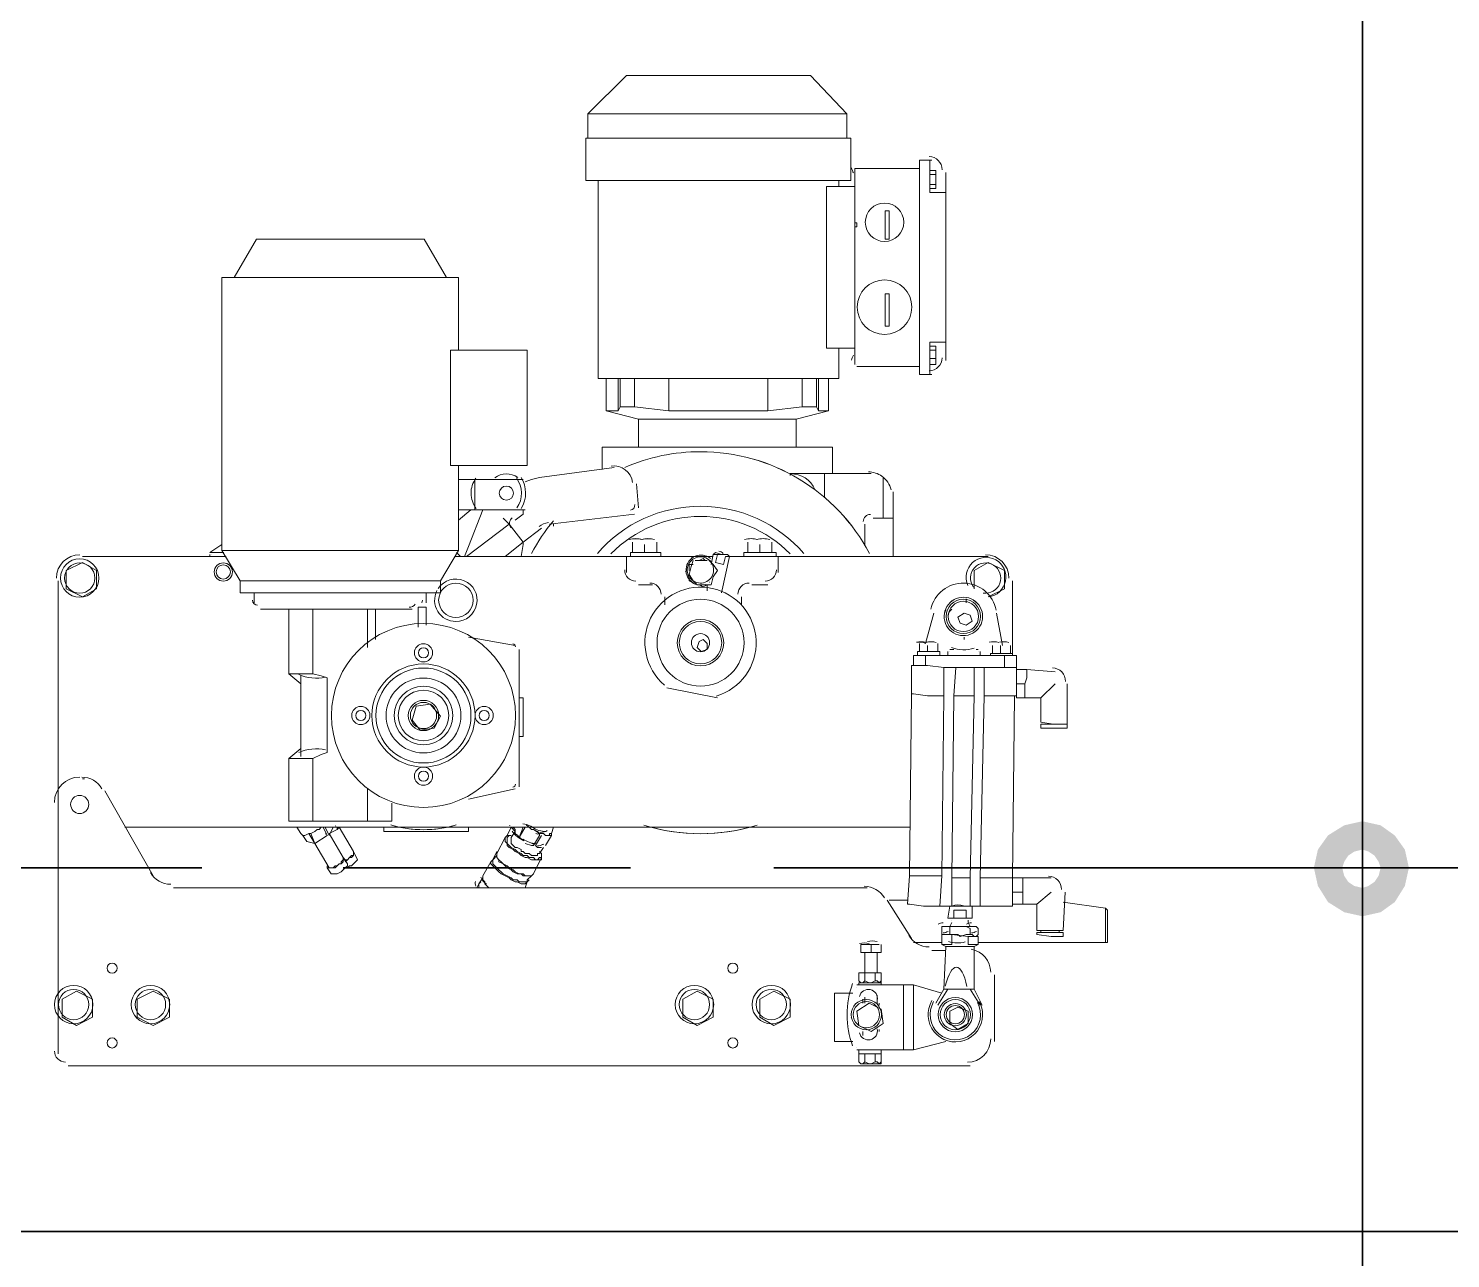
# Model space of a CAD drawing. Header units: millimetres. Extents: x 25096 to 30217, y 6541 to 10165.
# Drawn here: x 27835 to 27923.6, y 6962.9 to 7039.5 of the extents above; entities that cross this region are included whole.
import ezdxf

# ---------------------------------------------------------------- set-up
doc = ezdxf.new("R2010")
doc.units = ezdxf.units.MM
doc.layers.add('Equipment', color=123, linetype='Continuous')

# ---------------------------------------------------------------- blocks, each defined once
blk = doc.blocks.new('A$C970bf4b1')
at = {"layer": 'Equipment', "lineweight": 35}
for points in [[(-8699.98, 2117.97), (-7784.42, 2117.97), (-7784.42, 361.99), (-8699.98, 361.99)], [(-7784.42, 2117.97), (-6565.08, 2117.97), (-6565.08, 361.99), (-7784.42, 361.99)]]:
    blk.add_lwpolyline(points, close=True, dxfattribs=at)
at = {"layer": 'Equipment', "lineweight": 20}
for points in [[(-8189.81, 1423.62), (-8189.81, 1436.33), (-8169.7, 1456.44), (-8167.58, 1456.44), (-8165.46, 1456.44), (-8159.11, 1456.44), (-8153.82, 1456.44), (-8089.25, 1456.44), (-8085.02, 1456.44), (-8078.67, 1456.44), (-8076.55, 1456.44), (-8073.38, 1456.44), (-8054.32, 1436.33), (-8054.32, 1423.62)], [(-8189.81, 1436.33), (-8186.63, 1436.33), (-8185.57, 1436.33), (-8183.46, 1436.33), (-8168.64, 1436.33), (-8166.52, 1436.33), (-8164.4, 1436.33), (-8160.17, 1436.33), (-8082.9, 1436.33), (-8080.78, 1436.33), (-8078.67, 1436.33), (-8075.49, 1436.33), (-8060.67, 1436.33), (-8059.62, 1436.33), (-8058.56, 1436.33), (-8057.5, 1436.33), (-8054.32, 1436.33)], [(-8050.09, 1305.08), (-8050.09, 1378.11), (-8050.09, 1377.05), (-8049.03, 1377.05), (-8049.03, 1378.11), (-8049.03, 1379.17), (-8050.09, 1379.17), (-8050.09, 1378.11), (-8050.09, 1406.69), (-8050.09, 1407.75), (-8049.03, 1407.75), (-8016.22, 1407.75)], [(-8009.87, 1411.98), (-8010.93, 1411.98)], [(-8058.56, 1313.54), (-8058.56, 1297.67), (-8060.67, 1297.67), (-8085.02, 1297.67), (-8091.37, 1297.67), (-8152.76, 1297.67), (-8159.11, 1297.67), (-8182.4, 1297.67), (-8184.51, 1297.67), (-8184.51, 1401.4)], [(-8058.56, 1401.4), (-8058.56, 1398.22)], [(-8010.93, 1406.69), (-8007.75, 1406.69), (-8007.75, 1404.57), (-8010.93, 1404.57)], [(-8007.75, 1404.57), (-8007.75, 1399.28)], [(-8002.46, 1395.05), (-8002.46, 1402.45), (-8002.46, 1405.63)], [(-8050.09, 1398.22), (-8064.91, 1398.22), (-8064.91, 1313.54), (-8050.09, 1313.54)], [(-8010.93, 1399.28), (-8007.75, 1399.28), (-8007.75, 1397.16), (-8010.93, 1397.16)], [(-8375.04, 1350.59), (-8363.39, 1370.7), (-8275.54, 1370.7), (-8263.9, 1350.59)], [(-8257.55, 1252.15), (-8257.55, 1207.7), (-8267.07, 1191.82), (-8267.07, 1185.47), (-8371.86, 1185.47), (-8371.86, 1191.82), (-8381.39, 1207.7), (-8381.39, 1350.59), (-8257.55, 1350.59), (-8257.55, 1312.49)], [(-8010.93, 1314.6), (-8007.75, 1314.6), (-8007.75, 1312.49)], [(-8010.93, 1308.25), (-8007.75, 1308.25), (-8007.75, 1312.49), (-8010.93, 1312.49)], [(-8002.46, 1307.19), (-8002.46, 1310.37), (-8002.46, 1316.72)], [(-8050.09, 1305.08), (-8050.09, 1305.08)], [(-8049.03, 1305.08), (-8049.03, 1305.08)], [(-8016.22, 1304.02), (-8049.03, 1304.02)], [(-8010.93, 1305.08), (-8007.75, 1305.08), (-8007.75, 1308.25)], [(-8163.34, 1261.68), (-8163.34, 1276.5), (-8180.28, 1280.73), (-8180.28, 1297.67)], [(-8173.93, 1297.67), (-8173.93, 1280.73)], [(-8172.87, 1282.85), (-8172.87, 1297.67)], [(-8165.46, 1297.67), (-8165.46, 1282.85)], [(-8147.47, 1280.73), (-8147.47, 1297.67)], [(-8095.6, 1297.67), (-8095.6, 1280.73)], [(-8063.85, 1297.67), (-8063.85, 1280.73), (-8080.78, 1276.5), (-8080.78, 1261.68)], [(-8077.61, 1282.85), (-8077.61, 1297.67)], [(-8070.2, 1297.67), (-8070.2, 1282.85)], [(-8069.14, 1280.73), (-8069.14, 1297.67)], [(-8010.93, 1299.78), (-8009.87, 1299.78)], [(-8180.28, 1280.73), (-8173.93, 1280.73), (-8172.87, 1282.85), (-8165.46, 1282.85), (-8147.47, 1280.73), (-8095.6, 1280.73), (-8077.61, 1282.85), (-8070.2, 1282.85), (-8069.14, 1280.73), (-8063.85, 1280.73)], [(-8163.34, 1276.5), (-8080.78, 1276.5)], [(-8182.4, 1250.04), (-8182.4, 1261.68), (-8061.73, 1261.68), (-8061.73, 1247.92)], [(-8176.05, 1251.1), (-8215.21, 1245.8), (-8219.44, 1244.74), (-8222.62, 1243.69)], [(-8257.55, 1244.74), (-8249.08, 1244.74)], [(-8223.68, 1244.74), (-8224.73, 1244.74), (-8246.96, 1244.74), (-8249.08, 1244.74), (-8249.08, 1236.28), (-8249.08, 1228.87), (-8257.55, 1228.87)], [(-8065.97, 1247.92), (-8082.9, 1247.92), (-8083.96, 1247.92), (-8083.96, 1246.86)], [(-8041.62, 1247.92), (-8065.97, 1247.92), (-8065.97, 1235.22)], [(-8035.27, 1224.63), (-8035.27, 1245.8)], [(-8164.4, 1242.63), (-8163.34, 1229.93)], [(-8029.98, 1238.39), (-8029.98, 1224.63)], [(-8257.55, 1223.58), (-8251.2, 1228.87)], [(-8244.85, 1228.87), (-8252.25, 1209.82), (-8254.37, 1204.52)], [(-8222.62, 1228.87), (-8224.73, 1228.87), (-8246.96, 1228.87), (-8249.08, 1228.87)], [(-8223.68, 1228.87), (-8223.68, 1226.75), (-8227.91, 1223.58)], [(-8253.31, 1204.52), (-8231.09, 1221.46), (-8223.68, 1211.93), (-8233.2, 1204.52)], [(-8231.09, 1221.46), (-8234.26, 1224.63)], [(-8165.46, 1226.75), (-8209.92, 1221.46)], [(-8207.8, 1221.46), (-8207.8, 1220.4)], [(-8044.8, 1210.87), (-8044.8, 1221.46)], [(-8040.56, 1224.63), (-8029.98, 1224.63), (-8029.98, 1204.52)], [(-8214.15, 1219.34), (-8223.68, 1211.93), (-8223.68, 1210.87), (-8224.73, 1204.52)], [(-8381.39, 1210.87), (-8387.74, 1206.64), (-8380.33, 1206.64)], [(-8257.55, 1207.7), (-8381.39, 1207.7)], [(-8256.49, 1204.52), (-8258.61, 1206.64)], [(-8167.58, 1204.52), (-8167.58, 1206.64), (-8151.7, 1206.64), (-8151.7, 1204.52)], [(-8166.52, 1211.93), (-8166.52, 1211.93)], [(-8166.52, 1206.64), (-8166.52, 1210.87), (-8166.52, 1211.93)], [(-8160.17, 1206.64), (-8160.17, 1210.87)], [(-8153.82, 1211.93), (-8153.82, 1211.93)], [(-8153.82, 1206.64), (-8153.82, 1210.87), (-8153.82, 1211.93)], [(-8125.24, 1200.29), (-8124.18, 1205.58), (-8123.12, 1206.64), (-8119.95, 1205.58), (-8121.01, 1205.58), (-8122.06, 1205.58), (-8123.12, 1201.35), (-8118.89, 1200.29), (-8117.83, 1204.52), (-8115.71, 1204.52), (-8090.31, 1204.52), (-8090.31, 1196.06)], [(-8108.3, 1204.52), (-8108.3, 1206.64), (-8091.37, 1206.64), (-8091.37, 1204.52)], [(-8106.19, 1211.93), (-8106.19, 1211.93)], [(-8106.19, 1206.64), (-8106.19, 1210.87), (-8106.19, 1211.93)], [(-8099.84, 1206.64), (-8099.84, 1210.87)], [(-8093.49, 1211.93), (-8093.49, 1211.93)], [(-8093.49, 1211.93), (-8093.49, 1210.87), (-8093.49, 1206.64)], [(-8379.27, 1204.52), (-8454.42, 1204.52)], [(-8387.74, 1205.58), (-8387.74, 1204.52)], [(-8386.68, 1205.58), (-8386.68, 1205.58)], [(-8386.68, 1205.58), (-8386.68, 1205.58)], [(-8169.7, 1204.52), (-8259.66, 1204.52)], [(-8169.7, 1196.06), (-8169.7, 1204.52), (-8124.18, 1204.52)], [(-8126.3, 1202.41), (-8124.18, 1200.29), (-8122.06, 1197.11), (-8124.18, 1193.94), (-8125.24, 1189.7), (-8129.47, 1189.7), (-8132.65, 1189.7), (-8134.77, 1191.82), (-8136.88, 1195), (-8135.82, 1199.23), (-8134.77, 1202.41)], [(-8134.77, 1200.29), (-8136.88, 1200.29), (-8136.88, 1197.11)], [(-8133.71, 1202.41), (-8130.53, 1202.41), (-8127.36, 1202.41)], [(-8128.42, 1202.41), (-8129.47, 1203.46), (-8131.59, 1202.41)], [(-8124.18, 1205.58), (-8122.06, 1205.58)], [(-8119.95, 1205.58), (-8116.77, 1205.58), (-8115.71, 1204.52), (-8119.95, 1185.47)], [(-7980.23, 1204.52), (-8090.31, 1204.52)], [(-8467.12, 1191.82), (-8467.12, 1075.39), (-8467.12, 1074.33), (-8467.12, 944.14)], [(-8371.86, 1191.82), (-8267.07, 1191.82)], [(-7979.17, 1152.66), (-7979.17, 1153.72), (-7967.53, 1153.72), (-7967.53, 1152.66), (-7967.53, 1191.82)], [(-8364.45, 1180.18), (-8364.45, 1185.47)], [(-8274.48, 1185.47), (-8274.48, 1180.18)], [(-8163.34, 1189.7), (-8155.94, 1189.7)], [(-8127.36, 1186.53), (-8127.36, 1189.7), (-8129.47, 1188.65), (-8131.59, 1189.7)], [(-8104.07, 1189.7), (-8095.6, 1189.7)], [(-8281.89, 1177), (-8320, 1177), (-8361.28, 1177)], [(-8340.11, 1137.84), (-8346.46, 1143.13), (-8346.46, 1177)], [(-8333.76, 1098.68), (-8329.52, 1100.79), (-8326.35, 1101.85), (-8326.35, 1141.02), (-8329.52, 1142.07), (-8333.76, 1143.13), (-8333.76, 1177)], [(-8305.18, 1177), (-8305.18, 1156.89)], [(-8300.94, 1161.13), (-8300.94, 1177)], [(-8278.72, 1167.48), (-8278.72, 1178.06), (-8274.48, 1178.06), (-8274.48, 1168.54)], [(-8149.58, 1183.35), (-8149.58, 1179.12)], [(-8109.36, 1179.12), (-8109.36, 1183.35)], [(-8001.4, 1173.83), (-8000.34, 1175.94), (-7999.28, 1177)], [(-7991.87, 1180.18), (-7991.87, 1182.3)], [(-7972.82, 1157.95), (-7976, 1174.89)], [(-8252.25, 1162.19), (-8227.91, 1157.95)], [(-7992.93, 1161.13), (-7992.93, 1162.19)], [(-8225.79, 1155.83), (-8225.79, 1083.86)], [(-8017.28, 1152.66), (-8017.28, 1154.78), (-8005.63, 1154.78), (-8005.63, 1152.66)], [(-8016.22, 1159.01), (-8016.22, 1159.01)], [(-8016.22, 1154.78), (-8016.22, 1159.01)], [(-8011.99, 1154.78), (-8011.99, 1157.95)], [(-8006.69, 1159.01), (-8006.69, 1159.01)], [(-8006.69, 1154.78), (-8006.69, 1157.95), (-8006.69, 1159.01)], [(-8001.4, 1154.78), (-8001.4, 1152.66)], [(-7998.23, 1155.83), (-8000.34, 1155.83)], [(-8000.34, 1154.78), (-8000.34, 1154.78)], [(-8000.34, 1154.78), (-8000.34, 1154.78)], [(-7985.52, 1155.83), (-7986.58, 1155.83)], [(-7985.52, 1154.78), (-7985.52, 1154.78)], [(-7985.52, 1154.78), (-7985.52, 1154.78)], [(-7984.47, 1152.66), (-7984.47, 1154.78)], [(-7978.11, 1157.95), (-7978.11, 1157.95)], [(-7978.11, 1153.72), (-7978.11, 1157.95)], [(-7973.88, 1153.72), (-7973.88, 1157.95)], [(-7968.59, 1157.95), (-7968.59, 1157.95)], [(-7968.59, 1153.72), (-7968.59, 1157.95)], [(-8019.39, 1152.66), (-8013.04, 1152.66), (-8013.04, 1147.37), (-8019.39, 1147.37), (-8020.45, 1147.37), (-8020.45, 1132.55), (-8019.39, 1132.55), (-8011.99, 1131.49), (-8003.52, 1131.49), (-8003.52, 1146.31), (-8011.99, 1147.37), (-8019.39, 1147.37), (-8019.39, 1152.66), (-8013.04, 1152.66), (-7971.76, 1152.66), (-7965.41, 1152.66), (-7965.41, 1146.31), (-7971.76, 1146.31), (-7971.76, 1152.66), (-7965.41, 1152.66)], [(-8333.76, 1143.13), (-8346.46, 1143.13)], [(-8340.11, 1099.74), (-8340.11, 1142.07)], [(-8003.52, 1146.31), (-7997.17, 1146.31)], [(-7988.7, 1146.31), (-7982.35, 1146.31)], [(-7984.47, 1036.23), (-7982.35, 1131.49), (-7982.35, 1146.31), (-7973.88, 1146.31), (-7966.47, 1146.31), (-7965.41, 1146.31), (-7965.41, 1131.49), (-7966.47, 1131.49), (-7967.53, 1036.23), (-7962.24, 1036.23), (-7947.42, 1036.23)], [(-7965.41, 1145.25), (-7960.12, 1145.25), (-7945.3, 1144.19)], [(-7960.12, 1145.25), (-7960.12, 1141.02), (-7961.18, 1137.84), (-7965.41, 1137.84)], [(-8122.06, 1130.43), (-8148.53, 1135.72)], [(-8020.45, 1132.55), (-8021.51, 1037.29)], [(-7961.18, 1137.84), (-7961.18, 1134.67), (-7961.18, 1130.43), (-7965.41, 1130.43), (-7965.41, 1131.49)], [(-7938.95, 1137.84), (-7938.95, 1116.67), (-7938.95, 1114.55), (-7946.36, 1114.55), (-7952.71, 1114.55), (-7952.71, 1116.67), (-7946.36, 1116.67), (-7938.95, 1116.67), (-7946.36, 1116.67), (-7952.71, 1117.73), (-7952.71, 1130.43), (-7961.18, 1130.43)], [(-7952.71, 1130.43), (-7945.3, 1137.84)], [(-8225.79, 1130.43), (-8223.68, 1130.43), (-8223.68, 1110.32), (-8225.79, 1110.32)], [(-8004.58, 1037.29), (-8003.52, 1131.49)], [(-7998.23, 1131.49), (-7999.28, 1036.23)], [(-7989.76, 1036.23), (-7987.64, 1131.49)], [(-7966.47, 1131.49), (-7973.88, 1131.49), (-7982.35, 1131.49)], [(-7950.59, 1116.67), (-7950.59, 1116.67)], [(-7941.07, 1116.67), (-7941.07, 1116.67)], [(-8346.46, 1098.68), (-8333.76, 1098.68), (-8333.76, 1065.87), (-8346.46, 1065.87), (-8346.46, 1098.68), (-8340.11, 1103.97)], [(-8453.36, 1088.09), (-8454.42, 1088.09)], [(-8442.78, 1081.74), (-8417.37, 1037.29)], [(-8305.18, 1082.8), (-8305.18, 1065.87)], [(-8227.91, 1082.8), (-8252.25, 1077.51)], [(-8292.48, 1075.39), (-8292.48, 1065.87), (-8305.18, 1065.87), (-8333.76, 1065.87)], [(-8432.19, 1062.69), (-8021.51, 1062.69)], [(-8329.52, 1062.69), (-8330.58, 1061.63), (-8331.64, 1061.63), (-8332.7, 1060.57), (-8334.81, 1059.51), (-8335.87, 1059.51), (-8337.99, 1058.46), (-8339.05, 1058.46), (-8340.11, 1059.51), (-8342.22, 1062.69)], [(-8339.05, 1058.46), (-8336.93, 1055.28), (-8332.7, 1054.22)], [(-8326.35, 1042.58), (-8326.35, 1041.52), (-8325.29, 1041.52), (-8324.23, 1041.52), (-8323.17, 1041.52), (-8322.11, 1041.52), (-8321.05, 1042.58), (-8320, 1043.64), (-8318.94, 1043.64), (-8317.88, 1044.7), (-8317.88, 1045.75), (-8316.82, 1045.75), (-8317.88, 1046.81), (-8317.88, 1045.75), (-8318.94, 1044.7), (-8318.94, 1043.64), (-8320, 1043.64), (-8321.05, 1042.58), (-8322.11, 1042.58), (-8323.17, 1041.52), (-8324.23, 1041.52), (-8325.29, 1041.52), (-8332.7, 1054.22), (-8335.87, 1059.51)], [(-8334.81, 1059.51), (-8332.7, 1054.22), (-8326.35, 1058.46), (-8328.46, 1062.69)], [(-8327.41, 1062.69), (-8325.29, 1058.46), (-8323.17, 1062.69)], [(-8326.35, 1041.52), (-8324.23, 1038.35), (-8323.17, 1038.35), (-8322.11, 1038.35), (-8321.05, 1038.35), (-8318.94, 1039.4), (-8317.88, 1040.46), (-8316.82, 1041.52), (-8315.76, 1042.58), (-8315.76, 1043.64), (-8317.88, 1046.81), (-8325.29, 1059.51), (-8321.05, 1061.63), (-8321.05, 1062.69), (-8321.05, 1061.63), (-8320, 1062.69), (-8312.59, 1049.99), (-8310.47, 1045.75), (-8311.53, 1044.7), (-8312.59, 1043.64), (-8313.65, 1042.58), (-8314.7, 1042.58), (-8315.76, 1041.52), (-8316.82, 1041.52)], [(-8252.25, 1062.69), (-8252.25, 1060.57), (-8274.48, 1060.57), (-8296.71, 1060.57), (-8296.71, 1062.69)], [(-8214.15, 1046.81), (-8218.38, 1038.35), (-8219.44, 1037.29), (-8220.5, 1037.29), (-8221.56, 1037.29), (-8222.62, 1037.29), (-8223.68, 1038.35), (-8225.79, 1038.35), (-8227.91, 1039.4), (-8228.97, 1040.46), (-8231.09, 1041.52), (-8232.14, 1042.58), (-8234.26, 1043.64), (-8235.32, 1044.7), (-8236.38, 1045.75), (-8237.44, 1046.81), (-8237.44, 1047.87), (-8237.44, 1048.93), (-8233.2, 1057.4)], [(-8214.15, 1048.93), (-8214.15, 1047.87), (-8214.15, 1046.81), (-8214.15, 1045.75), (-8215.21, 1045.75), (-8216.27, 1045.75), (-8218.38, 1045.75), (-8219.44, 1045.75), (-8221.56, 1046.81), (-8222.62, 1046.81), (-8224.73, 1047.87), (-8225.79, 1048.93), (-8227.91, 1049.99), (-8228.97, 1051.05), (-8231.09, 1052.11), (-8232.14, 1053.16), (-8232.14, 1054.22), (-8233.2, 1055.28), (-8233.2, 1056.34), (-8233.2, 1057.4), (-8232.14, 1058.46)], [(-8227.91, 1060.57), (-8230.03, 1062.69), (-8232.14, 1058.46), (-8231.09, 1058.46)], [(-8215.21, 1049.99), (-8214.15, 1048.93), (-8214.15, 1047.87), (-8214.15, 1046.81), (-8215.21, 1046.81), (-8216.27, 1045.75), (-8217.33, 1045.75), (-8218.38, 1046.81), (-8220.5, 1046.81), (-8221.56, 1047.87), (-8223.68, 1047.87), (-8224.73, 1048.93), (-8226.85, 1049.99), (-8227.91, 1051.05), (-8230.03, 1052.11), (-8231.09, 1053.16), (-8232.14, 1054.22), (-8232.14, 1055.28), (-8232.14, 1056.34), (-8232.14, 1057.4), (-8231.09, 1058.46), (-8230.03, 1058.46)], [(-8213.09, 1052.11), (-8215.21, 1048.93), (-8216.27, 1048.93), (-8216.27, 1047.87), (-8217.33, 1047.87), (-8218.38, 1047.87), (-8219.44, 1047.87), (-8220.5, 1048.93), (-8222.62, 1048.93), (-8223.68, 1049.99), (-8224.73, 1049.99), (-8224.73, 1051.05), (-8226.85, 1052.11), (-8227.91, 1052.11), (-8228.97, 1053.16), (-8230.03, 1054.22), (-8230.03, 1055.28), (-8230.03, 1056.34), (-8230.03, 1057.4), (-8227.91, 1060.57), (-8227.91, 1059.51), (-8227.91, 1061.63), (-8228.97, 1062.69), (-8227.91, 1062.69), (-8228.97, 1062.69)], [(-8227.91, 1059.51), (-8227.91, 1059.51)], [(-8223.68, 1062.69), (-8225.79, 1057.4), (-8222.62, 1062.69)], [(-8218.38, 1061.63), (-8215.21, 1059.51), (-8215.21, 1058.46), (-8218.38, 1053.16), (-8219.44, 1053.16), (-8222.62, 1054.22)], [(-8214.15, 1052.11), (-8215.21, 1052.11), (-8216.27, 1052.11), (-8217.33, 1053.16), (-8214.15, 1058.46)], [(-8208.86, 1059.51), (-8208.86, 1058.46), (-8212.03, 1053.16), (-8208.86, 1058.46), (-8209.92, 1058.46), (-8210.97, 1058.46)], [(-8316.82, 1044.7), (-8315.76, 1045.75), (-8314.7, 1046.81), (-8313.65, 1046.81), (-8312.59, 1047.87), (-8312.59, 1048.93), (-8312.59, 1049.99), (-8312.59, 1048.93), (-8312.59, 1047.87), (-8313.65, 1047.87), (-8314.7, 1046.81), (-8315.76, 1045.75), (-8316.82, 1045.75)], [(-8220.5, 1037.29), (-8221.56, 1037.29), (-8222.62, 1037.29), (-8223.68, 1037.29), (-8224.73, 1038.35), (-8226.85, 1038.35), (-8228.97, 1039.4), (-8230.03, 1040.46), (-8232.14, 1041.52), (-8233.2, 1042.58), (-8234.26, 1043.64), (-8236.38, 1044.7), (-8236.38, 1045.75), (-8237.44, 1046.81), (-8237.44, 1047.87), (-8239.55, 1045.75), (-8237.44, 1049.99), (-8237.44, 1048.93)], [(-8214.15, 1052.11), (-8214.15, 1052.11)], [(-8241.67, 1030.94), (-8242.73, 1031.99), (-8243.79, 1033.05), (-8243.79, 1034.11), (-8244.85, 1035.17), (-8244.85, 1036.23), (-8244.85, 1037.29), (-8240.61, 1044.7)], [(-8219.44, 1037.29), (-8221.56, 1035.17), (-8221.56, 1034.11), (-8222.62, 1034.11), (-8223.68, 1034.11), (-8225.79, 1034.11), (-8226.85, 1035.17), (-8228.97, 1035.17), (-8230.03, 1036.23), (-8232.14, 1037.29), (-8234.26, 1038.35), (-8235.32, 1039.4), (-8236.38, 1040.46), (-8237.44, 1041.52), (-8238.49, 1042.58), (-8239.55, 1043.64), (-8239.55, 1044.7), (-8239.55, 1045.75), (-8240.61, 1044.7), (-8240.61, 1043.64), (-8239.55, 1042.58), (-8238.49, 1041.52), (-8237.44, 1040.46), (-8236.38, 1039.4), (-8235.32, 1038.35), (-8233.2, 1037.29), (-8231.09, 1036.23), (-8230.03, 1035.17), (-8227.91, 1034.11), (-8226.85, 1034.11), (-8224.73, 1033.05), (-8223.68, 1033.05), (-8222.62, 1033.05), (-8221.56, 1034.11), (-8220.5, 1035.17)], [(-8239.55, 1045.75), (-8239.55, 1045.75)], [(-8215.21, 1048.93), (-8215.21, 1048.93)], [(-8248.02, 1030.94), (-8246.96, 1033.05), (-8244.85, 1036.23)], [(-8244.85, 1035.17), (-8244.85, 1035.17)], [(-8220.5, 1037.29), (-8220.5, 1037.29)], [(-7989.76, 1021.41), (-7984.47, 1021.41), (-7984.47, 1036.23), (-7983.41, 1036.23), (-7976, 1036.23), (-7967.53, 1036.23), (-7967.53, 1021.41), (-7968.59, 1021.41), (-7976, 1021.41), (-7984.47, 1021.41)], [(-7962.24, 1036.23), (-7962.24, 1033.05), (-7962.24, 1028.82), (-7967.53, 1028.82)], [(-7967.53, 1036.23), (-7967.53, 1036.23)], [(-8406.79, 1030.94), (-8043.74, 1030.94)], [(-8246.96, 1030.94), (-8246.96, 1031.99), (-8246.96, 1033.05), (-8245.9, 1034.11)], [(-8221.56, 1034.11), (-8222.62, 1030.94)], [(-7962.24, 1028.82), (-7962.24, 1025.64), (-7962.24, 1022.47), (-7967.53, 1022.47)], [(-7940.01, 1028.82), (-7941.07, 1008.71), (-7947.42, 1008.71), (-7954.83, 1008.71), (-7954.83, 1022.47), (-7962.24, 1022.47)], [(-7954.83, 1022.47), (-7947.42, 1028.82)], [(-8033.15, 1024.59), (-8020.45, 1004.48)], [(-8022.57, 1024.59), (-8032.1, 1024.59)], [(-7988.7, 1021.41), (-7988.7, 1015.06), (-7991.87, 1015.06), (-7991.87, 1019.29), (-7998.23, 1019.29), (-7998.23, 1015.06), (-8001.4, 1015.06), (-8000.34, 1021.41)], [(-7941.07, 1023.53), (-7918.84, 1020.35)], [(-7989.76, 1006.59), (-7991.87, 1006.59), (-7995.05, 1005.53), (-7996.11, 1006.59), (-8000.34, 1006.59), (-8000.34, 1010.83), (-7996.11, 1010.83), (-7995.05, 1010.83), (-8002.46, 1010.83), (-8001.4, 1010.83), (-8000.34, 1010.83), (-7999.28, 1012.94)], [(-7999.28, 1014), (-7999.28, 1014)], [(-7999.28, 1014), (-7999.28, 1014)], [(-7991.87, 1015.06), (-7998.23, 1015.06)], [(-7990.82, 1014), (-7990.82, 1012.94), (-7989.76, 1010.83)], [(-7990.82, 1012.94), (-7990.82, 1012.94)], [(-7989.76, 1014), (-7989.76, 1014)], [(-8003.52, 1006.59), (-8004.58, 1006.59), (-8004.58, 1001.3), (-8002.46, 1000.24), (-8003.52, 978.01), (-8007.75, 970.6)], [(-8002.46, 1006.59), (-8003.52, 1006.59), (-8004.58, 1006.59), (-8004.58, 1010.83), (-8003.52, 1010.83), (-8002.46, 1010.83)], [(-7985.52, 1001.3), (-7990.82, 1001.3), (-7990.82, 1005.53), (-7999.28, 1006.59), (-7999.28, 1001.3), (-8004.58, 1001.3)], [(-8004.58, 1006.59), (-7999.28, 1006.59)], [(-7987.64, 1005.53), (-7988.7, 1006.59), (-7989.76, 1006.59), (-7989.76, 1009.77), (-7991.87, 1010.83), (-7995.05, 1010.83), (-7987.64, 1010.83), (-7986.58, 1010.83), (-7985.52, 1009.77), (-7985.52, 1006.59), (-7986.58, 1005.53)], [(-7990.82, 1005.53), (-7985.52, 1005.53), (-7985.52, 1001.3), (-7987.64, 1000.24), (-7987.64, 978.01), (-7983.41, 969.55)], [(-7987.64, 1010.83), (-7986.58, 1010.83), (-7985.52, 1009.77)], [(-7952.71, 1007.65), (-7952.71, 1008.71)], [(-7943.19, 1008.71), (-7943.19, 1007.65)], [(-8046.91, 997.07), (-8046.91, 1001.3), (-8046.91, 997.07), (-8041.62, 997.07), (-8041.62, 1001.3), (-8041.62, 997.07), (-8046.91, 997.07), (-8046.91, 1001.3), (-8037.39, 1001.3)], [(-8019.39, 1002.36), (-8004.58, 1002.36)], [(-8009.87, 998.12), (-8002.46, 998.12)], [(-8002.46, 1000.24), (-7987.64, 1000.24)], [(-7985.52, 1002.36), (-7918.84, 1002.36)], [(-8047.97, 986.48), (-8046.91, 986.48), (-8045.86, 986.48), (-8046.91, 986.48), (-8047.97, 986.48), (-8047.97, 982.25), (-8046.91, 981.19), (-8045.86, 981.19), (-8046.91, 981.19), (-8047.97, 982.25)], [(-8047.97, 980.13), (-8047.97, 981.19), (-8036.33, 981.19), (-8037.39, 981.19), (-8036.33, 982.25), (-8036.33, 986.48), (-8037.39, 986.48), (-8036.33, 986.48)], [(-8039.51, 986.48), (-8038.45, 986.48), (-8037.39, 986.48), (-8041.62, 986.48), (-8045.86, 986.48), (-8044.8, 986.48)], [(-8036.33, 986.48), (-8036.33, 986.48)], [(-7977.06, 950.49), (-7977.06, 985.42)], [(-8051.15, 950.49), (-8060.67, 950.49), (-8060.67, 975.9), (-8051.15, 975.9)], [(-8049.03, 980.13), (-8024.69, 980.13)], [(-8049.03, 979.07), (-8049.03, 979.07)], [(-8039.51, 982.25), (-8038.45, 982.25), (-8037.39, 981.19), (-8041.62, 981.19), (-8045.86, 981.19), (-8044.8, 982.25)], [(-8044.8, 981.19), (-8044.8, 981.19)], [(-8044.8, 981.19), (-8044.8, 981.19)], [(-8038.45, 981.19), (-8038.45, 981.19)], [(-8038.45, 981.19), (-8038.45, 981.19)], [(-8036.33, 982.25), (-8036.33, 981.19), (-8036.33, 980.13)], [(-8036.33, 982.25), (-8036.33, 982.25)], [(-8019.39, 980.13), (-8004.58, 975.9)], [(-8003.52, 978.01), (-8001.4, 978.01), (-8006.69, 969.55)], [(-7989.76, 978.01), (-8001.4, 978.01)], [(-8001.4, 978.01), (-8001.4, 978.01)], [(-7987.64, 978.01), (-7989.76, 978.01), (-7984.47, 969.55)], [(-7989.76, 978.01), (-7989.76, 978.01)], [(-8045.86, 970.6), (-8045.86, 972.72)], [(-8037.39, 970.6), (-8037.39, 969.55)], [(-8052.21, 963.2), (-8052.21, 963.2)], [(-8052.21, 963.2), (-8052.21, 963.2)], [(-8045.86, 953.67), (-8045.86, 955.79)], [(-8037.39, 956.84), (-8037.39, 955.79)], [(-8049.03, 947.32), (-8049.03, 947.32)], [(-8024.69, 946.26), (-8049.03, 946.26)], [(-8047.97, 946.26), (-8047.97, 944.14), (-8046.91, 944.14)], [(-8036.33, 946.26), (-8036.33, 944.14), (-8047.97, 944.14)], [(-8002.46, 950.49), (-8019.39, 946.26)], [(-8044.8, 944.14), (-8045.86, 944.14), (-8046.91, 944.14), (-8047.97, 944.14), (-8047.97, 939.91), (-8046.91, 938.85), (-8045.86, 938.85), (-8046.91, 938.85), (-8047.97, 939.91)], [(-8044.8, 939.91), (-8045.86, 938.85), (-8041.62, 938.85), (-8037.39, 938.85), (-8038.45, 939.91), (-8039.51, 939.91), (-8039.51, 944.14), (-8041.62, 944.14), (-8042.68, 944.14), (-8044.8, 944.14), (-8044.8, 939.91), (-8042.68, 938.85), (-8041.62, 938.85), (-8039.51, 939.91)], [(-8036.33, 939.91), (-8036.33, 938.85), (-8037.39, 938.85), (-8036.33, 939.91), (-8036.33, 944.14), (-8037.39, 944.14), (-8038.45, 944.14), (-8039.51, 944.14)], [(-8036.33, 944.14), (-8036.33, 944.14)], [(-8036.33, 944.14), (-8036.33, 944.14)], [(-8036.33, 939.91), (-8036.33, 939.91)], [(-8461.83, 937.79), (-7989.76, 937.79)]]:
    blk.add_lwpolyline(points, dxfattribs=at)
for points in [[(-8082.9, 1401.4), (-8160.17, 1401.4), (-8169.7, 1401.4), (-8184.51, 1401.4), (-8187.69, 1401.4), (-8190.86, 1401.4), (-8190.86, 1423.62), (-8187.69, 1423.62), (-8184.51, 1423.62), (-8169.7, 1423.62), (-8160.17, 1423.62), (-8082.9, 1423.62), (-8074.43, 1423.62), (-8059.62, 1423.62), (-8055.38, 1423.62), (-8052.21, 1423.62), (-8052.21, 1401.4), (-8055.38, 1401.4), (-8059.62, 1401.4), (-8074.43, 1401.4)], [(-8009.87, 1316.72), (-8010.93, 1316.72), (-8010.93, 1307.19), (-8010.93, 1299.78), (-8016.22, 1299.78), (-8016.22, 1307.19), (-8016.22, 1405.63), (-8016.22, 1411.98), (-8010.93, 1411.98), (-8010.93, 1405.63), (-8010.93, 1395.05), (-8009.87, 1395.05), (-8002.46, 1395.05), (-8002.46, 1316.72)], [(-8034.21, 1370.7), (-8034.21, 1385.52), (-8032.1, 1385.52), (-8032.1, 1370.7)], [(-8034.21, 1325.19), (-8034.21, 1342.12), (-8032.1, 1342.12), (-8032.1, 1325.19)], [(-8261.78, 1312.49), (-8221.56, 1312.49), (-8221.56, 1252.15), (-8261.78, 1252.15)], [(-8462.89, 1187.59), (-8462.89, 1197.11), (-8454.42, 1201.35), (-8447.01, 1197.11), (-8447.01, 1187.59), (-8454.42, 1183.35)], [(-7989.76, 1173.83), (-7988.7, 1170.65), (-7991.87, 1168.54), (-7995.05, 1169.59), (-7996.11, 1172.77), (-7992.93, 1174.89)], [(-8127.36, 1159.01), (-8127.36, 1155.83), (-8130.53, 1154.78), (-8132.65, 1156.89), (-8131.59, 1160.07), (-8129.47, 1161.13)], [(-7997.17, 1131.49), (-7988.7, 1131.49), (-7987.64, 1131.49), (-7987.64, 1146.31), (-7988.7, 1146.31), (-7997.17, 1146.31), (-7998.23, 1131.49)], [(-8267.07, 1120.91), (-8270.25, 1114.55), (-8277.66, 1113.5), (-8281.89, 1118.79), (-8279.77, 1126.2), (-8272.37, 1127.26)], [(-7990.82, 1021.41), (-7999.28, 1021.41), (-7999.28, 1036.23), (-7989.76, 1036.23), (-7989.76, 1021.41)], [(-7917.78, 1002.36), (-7917.78, 1019.29), (-7918.84, 1020.35), (-7918.84, 1002.36)], [(-7941.07, 1007.65), (-7941.07, 1005.53), (-7947.42, 1005.53), (-7954.83, 1006.59), (-7954.83, 1007.65), (-7947.42, 1007.65)], [(-8036.33, 1001.3), (-8036.33, 997.07), (-8041.62, 997.07), (-8036.33, 997.07)], [(-8044.8, 997.07), (-8044.8, 986.48)], [(-8038.45, 986.48), (-8038.45, 997.07)], [(-8039.51, 982.25), (-8039.51, 986.48), (-8041.62, 986.48), (-8042.68, 986.48), (-8044.8, 986.48), (-8044.8, 982.25), (-8042.68, 981.19), (-8041.62, 981.19)], [(-8465, 963.2), (-8465, 972.72), (-8457.6, 976.96), (-8449.13, 972.72), (-8449.13, 963.2), (-8457.6, 958.96)], [(-8425.84, 963.2), (-8425.84, 972.72), (-8417.37, 976.96), (-8408.91, 972.72), (-8408.91, 963.2), (-8417.37, 958.96)], [(-8140.06, 963.2), (-8140.06, 972.72), (-8132.65, 976.96), (-8124.18, 972.72), (-8124.18, 963.2), (-8132.65, 958.96)], [(-8099.84, 963.2), (-8099.84, 972.72), (-8092.43, 976.96), (-8083.96, 972.72), (-8083.96, 963.2), (-8092.43, 958.96)], [(-8019.39, 946.26), (-8019.39, 980.13), (-8024.69, 980.13), (-8024.69, 946.26)], [(-8047.97, 958.96), (-8049.03, 966.37), (-8042.68, 970.6), (-8036.33, 967.43), (-8035.27, 960.02), (-8041.62, 955.79)], [(-8044.8, 973.78), (-8044.8, 970.6)], [(-8038.45, 970.6), (-8038.45, 974.84)], [(-7990.82, 966.37), (-7990.82, 960.02), (-7996.11, 956.84), (-8000.34, 960.02), (-8000.34, 966.37), (-7996.11, 968.49)]]:
    blk.add_lwpolyline(points, close=True, dxfattribs=at)
for points in [[(-8042.45, 1206.1, 0.277976), (-8130.88, 1259.38, 0.102268), (-8170.54, 1251.18, -0.103213), (-8130.88, 1259.38, -0.278674), (-8042.45, 1206.1)], [(-8248.5, 1245.47, 0.160803), (-8251.02, 1237.57, 0.160803), (-8248.35, 1229.71)], [(-8031.16, 1239.33, 0.182988), (-8035.93, 1246.51, 0.15697), (-8043.03, 1248.8)], [(-8076.89, 1206.15, 0.217518), (-8130.88, 1230.8, 0.217518), (-8184.88, 1206.15)], [(-8083.94, 1205.97, 0.199834), (-8130.88, 1225.51, 0.199859), (-8177.83, 1205.96)], [(-8161.8, 1213.39, -0.142242), (-8155.01, 1213.39, 0.142242), (-8161.36, 1213.39, 0.142242), (-8168.15, 1213.39, -0.142242), (-8161.8, 1213.39)], [(-8136.44, 1193.41, 0.267959), (-8130.15, 1190.62, 0.267931), (-8124.6, 1194.67, 0.267958), (-8125.32, 1201.52, 0.267959), (-8131.61, 1204.31, 0.267931), (-8137.17, 1200.25, 0.267958), (-8136.88, 1193.94), (-8136.88, 1191.82), (-8134.77, 1190.76, -1.072609), (-8125.66, 1203.44)], [(-7987.64, 1187.59), (-7987.64, 1197.11), (-7980.23, 1201.35), (-7971.76, 1197.11), (-7971.76, 1187.59), (-7980.23, 1183.35, 3.059759), (-7990.93, 1189.39)], [(-8268.86, 1186.64, 0.560209), (-8258.96, 1170.47, 1.661348), (-8268.16, 1187.83)], [(-8008.81, 1174.89), (-8013.04, 1159.01, 0.142267), (-8017.87, 1159.57, -0.142267), (-8012.85, 1159.49, -0.142267), (-8007.56, 1159.49, 0.142267), (-8012.58, 1159.57)], [(-8211.16, 1060.98, -0.259221), (-8212.69, 1060.45, -0.120492), (-8219.69, 1063.22, 0.101131), (-8223.94, 1064.56)], [(-8207.8, 1062.69), (-8208.86, 1059.51), (-8209.92, 1059.51), (-8209.92, 1058.46), (-8210.97, 1058.46), (-8212.03, 1058.46), (-8213.09, 1059.51), (-8215.21, 1059.51), (-8216.27, 1060.57), (-8218.38, 1061.63), (-8219.44, 1061.63), (-8220.5, 1062.69, -0.026492), (-8222.15, 1063.88)], [(-8217.08, 1059.49, 0.013305), (-8216.1, 1059.16, -0.112062), (-8212.77, 1060.38)], [(-8005.63, 1021.41), (-8014.1, 1021.41), (-8021.51, 1022.47), (-8022.57, 1022.47), (-8021.51, 1037.29), (-8014.1, 1037.29), (-8005.63, 1037.29), (-8004.58, 1037.29), (-8005.63, 1021.41), (-7999.28, 1021.41, -0.191874), (-7993.19, 1021.61)], [(-8051.27, 980.99, 0.086405), (-8054.14, 964.47, 0.086405), (-8051.27, 948.2)], [(-8009.76, 971.95, 1.303592), (-7983.23, 964.36, 0.131791), (-7985.03, 971.54)]]:
    blk.add_lwpolyline(points, format="xyb", dxfattribs=at)
for points in [[(-8207.92, 1223.16, 0.051409), (-8219.31, 1206.1, -0.050737)], [(-8101.03, 1213.39, 0.142242), (-8107.82, 1213.39, -0.142242)], [(-8094.68, 1213.39, 0.142242), (-8101.47, 1213.39, -0.142242)], [(-7993.45, 1163.06, 1.000001), (-7993.11, 1183.17, 1.000001)], [(-7999.46, 1156.78, 0.174158), (-7987.65, 1156.59, -0.174158)], [(-7969.46, 1159.49, 0.142267), (-7974.47, 1159.57, -0.142267)], [(-8229.53, 1060.71, 0.203576), (-8227.78, 1059.23, 0.013306), (-8226.68, 1058.63, 0.101179), (-8223.39, 1055.62, -0.120491)], [(-8042.69, 1001.83, 0.139039), (-8047.6, 1001.83, -0.139039)], [(-8038.38, 1002.86, 0.143683), (-8043.45, 1002.86, -0.143733)]]:
    blk.add_lwpolyline(points, format="xyb", close=True, dxfattribs=at)
at = {"layer": 'Equipment', "lineweight": 35}
for points in [[(-6565.08, 851), (-4429.11, 851), (-4429.11, 361.99), (-6565.08, 361.99), (-6565.08, 851), (-7784.42, 851), (-8699.98, 851), (-10834.89, 851), (-13405.88, 851), (-13405.88, 1187.59), (-10834.89, 1187.59)], [(-9167.82, 1041.52), (-8699.98, 1041.52), (-8391.97, 1041.52)], [(-8317.88, 1041.52), (-8167.58, 1041.52)], [(-8092.43, 1041.52), (-7784.42, 1041.52), (-7325.05, 1041.52)]]:
    blk.add_lwpolyline(points, dxfattribs=at)
at = {"layer": 'Equipment', "lineweight": 20}
for centre, radius in [((-8034.56, 1379.53), 10.06), ((-8034.56, 1335.07), 14.29), ((-8232.5, 1237.69), 3.7), ((-8455.84, 1193.23), 10.06), ((-8455.84, 1193.23), 7.94), ((-8380.69, 1196.41), 4.76), ((-8380.69, 1196.41), 3.7), ((-8258.96, 1181.59), 9), ((-8130.88, 1159.36), 22.76), ((-7993.28, 1173.12), 9), ((-7993.28, 1173.12), 7.94), ((-8275.9, 1121.25), 48.16), ((-8130.88, 1159.36), 12.17), ((-8130.88, 1159.36), 11.11), ((-8130.88, 1159.36), 4.76), ((-8275.9, 1154.07), 4.76), ((-8275.9, 1154.07), 2.65), ((-8275.9, 1121.25), 26.99), ((-8275.9, 1121.25), 24.87), ((-8275.9, 1121.25), 19.58), ((-8275.9, 1121.25), 15.35), ((-8275.9, 1121.25), 13.23), ((-8308.71, 1121.25), 4.76), ((-8275.9, 1121.25), 7.94), ((-8275.9, 1121.25), 6.88), ((-8244.14, 1121.25), 4.76), ((-8308.71, 1121.25), 2.65), ((-8244.14, 1121.25), 2.65), ((-8275.9, 1089.5), 4.76), ((-8275.9, 1089.5), 2.65), ((-8455.84, 1074.68), 4.76), ((-8455.84, 1074.68), 4.76), ((-8438.91, 988.94), 2.65), ((-8113.95, 988.94), 2.65), ((-8459.02, 969.89), 10.06), ((-8459.02, 969.89), 7.94), ((-8418.8, 969.89), 10.06), ((-8418.8, 969.89), 7.94), ((-8134.06, 969.89), 10.06), ((-8134.06, 969.89), 7.94), ((-8093.84, 969.89), 10.06), ((-8093.84, 969.89), 7.94), ((-8044.09, 964.6), 7.94), ((-8044.09, 964.6), 6.88), ((-7997.51, 964.6), 9), ((-7997.51, 964.6), 7.94), ((-7997.51, 964.6), 5.82), ((-7997.51, 964.6), 4.76), ((-8438.91, 949.78), 2.65), ((-8113.95, 949.78), 2.65)]:
    blk.add_circle(centre, radius, dxfattribs=at)
for centre, radius, start, end in [((-8041.97, 1410.22), 10.06, 192.28815, 209.12486), ((-8011.27, 1407.05), 6.88, 0, 89.99999), ((-8043.03, 1305.43), 9, 150.12288, 168.47522), ((-8011.27, 1308.61), 6.88, 270.00001, 359.99999), ((-8176.4, 1241.92), 10.06, 7.51467, 97.51466), ((-8232.5, 1237.69), 10.06, 53.65175, 127.39195), ((-8237.79, 1237.69), 13.23, 323.98134, 37.06237), ((-8237.79, 1237.69), 15.35, 328.57365, 32.47009), ((-8083.25, 1234.51), 13.23, 22.62088, 92.14234), ((-8167.93, 1231.34), 2.65, 277.51479, 7.51454), ((-8227.21, 1221.81), 3.7, 127.51294, 217.5128), ((-8209.21, 1212.28), 10.06, 97.51473, 127.51285), ((-8041.97, 1222.87), 3.7, 89.99993, 180.00007), ((-8122.42, 1202.76), 4.76, 44.09378, 76.25063), ((-8455.84, 1193.23), 12.17, 90.00003, 179.99997), ((-8130.86, 1197.43), 7.98, 125.34085, 126.82632), ((-8130.88, 1197.47), 7.93, 65.33354, 66.83514), ((-7981.64, 1193.23), 7.94, 260.92532, 216.3427), ((-7981.64, 1193.23), 12.17, 0, 89.99997), ((-8164.76, 1197.46), 5.82, 179.99995, 270.00005), ((-8130.92, 1197.46), 7.91, 185.32983, 186.83546), ((-8130.91, 1197.5), 7.98, 305.34085, 306.82633), ((-8130.85, 1197.47), 7.91, 5.32983, 6.83546), ((-8097.01, 1197.46), 5.82, 269.99995, 359.99995), ((-8130.88, 1159.36), 29.11, 286.44104, 229.55933), ((-8157.35, 1184.76), 5.82, 0, 90.00005), ((-8130.88, 1197.46), 7.94, 236.84315, 287.18271), ((-8130.89, 1197.45), 7.93, 245.33353, 246.83514), ((-8105.48, 1184.76), 5.82, 89.99995, 180.00005), ((-7993.28, 1173.12), 17.46, 10.6238, 167.45365), ((-8362.7, 1181.59), 2.65, 180.00005, 269.99995), ((-8283.31, 1181.59), 3.7, 268.82442, 326.37094), ((-8279.07, 1181.59), 2.65, 330.07348, 359.99977), ((-7996.46, 1173.12), 6.88, 149.95778, 184.35619), ((-7993.28, 1173.12), 10.06, 89.03867, 269.03875), ((-7993.28, 1173.12), 10.06, 269.03867, 89.03875), ((-8229.33, 1157.24), 1.59, 0.00014, 80.00237), ((-7977.4, 1150.89), 9, 72.84478, 105.23267), ((-7977.4, 1150.89), 9, 72.84478, 105.23267), ((-8332, 1163.59), 22.76, 246.34642, 282.24423), ((-7946.71, 1139.25), 6.88, 359.03863, 89.03879), ((-8332, 1081.03), 22.76, 77.75577, 113.65358), ((-8455.84, 1075.74), 13.23, 90, 180), ((-8454.78, 1076.8), 12.17, 29.99818, 89.99999), ((-8229.33, 1085.26), 1.59, 280.00302, 0.00008), ((-8338.33, 1072.54), 17.44, 309.82558, 310.71134), ((-8333.1, 1076.85), 17.53, 309.1569, 310.0216), ((-8275.9, 1121.25), 59.8, 253.40516, 286.60034), ((-8275.9, 1121.25), 59.8, 255.1025, 284.8975), ((-8229.33, 1063.03), 1.59, 150.03009, 160.11078), ((-8211.33, 1059.86), 1.59, 319.87824, 340.12555), ((-8130.88, 1159.36), 100.02, 252.74598, 287.25402), ((-8130.88, 1159.36), 100.02, 253.70178, 286.30371), ((-8338.37, 1070.5), 15.4, 287.41974, 288.36677), ((-8215.57, 1069.39), 15.35, 237.43111, 264.91334), ((-8212.39, 1072.56), 19.58, 249.64763, 252.69681), ((-8216.62, 1059.86), 6.88, 273.20794, 298.78399), ((-8214.51, 1054.57), 1.59, 319.89623, 329.97509), ((-8408.21, 1045.04), 12.17, 209.99818, 269.99999), ((-8236.73, 1040.81), 10.06, 204.5325, 232.25629), ((-7948.82, 1030.22), 6.88, 359.03863, 89.03879), ((-8246.26, 1033.4), 2.65, 159.30173, 213.29424), ((-8045.15, 1019.64), 12.17, 29.99818, 89.99999), ((-8003.87, 1007.99), 4.76, 90.28026, 122.17902), ((-7989.04, 1007.99), 4.76, 90.28026, 122.17902), ((-8011.27, 1012.23), 12.17, 209.99818, 269.99999), ((-8003.87, 1012.23), 4.76, 270.28026, 302.17902), ((-7989.04, 1012.23), 4.76, 270.28026, 302.17902), ((-7996.46, 1018.58), 16.41, 253.82265, 284.25478), ((-7991.16, 986.82), 12.17, 0, 80.39789), ((-8043.03, 973.06), 4.76, 347.49755, 167.49745), ((-7997.51, 964.6), 13.23, 149.00755, 29.06985), ((-8043.03, 956.13), 4.76, 192.50255, 12.50245), ((-8463.25, 945.54), 5.82, 179.99995, 270.00005), ((-7991.16, 951.89), 12.17, 270.00003, 359.99997)]:
    blk.add_arc(centre, radius, start, end, dxfattribs=at)
for points in [[(-7996.95, 989.47), (-7999.09, 989.5), (-8001.19, 985.93), (-8002.79, 979.56)], [(-7991.45, 979.37), (-7992.84, 985.79), (-7994.82, 989.43), (-7996.95, 989.47)]]:
    blk.add_open_spline(points, degree=3, dxfattribs=at)
at = {"layer": 'Equipment', "transparency": 33554559}
for points in [[(-7784.42, 1065.87), (-7784.42, 1051.05), (-7793.94, 1063.75)], [(-7774.89, 1063.75), (-7781.24, 1049.99), (-7784.42, 1065.87)], [(-7781.24, 1049.99), (-7784.42, 1065.87), (-7784.42, 1051.05)], [(-7802.41, 1058.46), (-7791.83, 1047.87), (-7807.7, 1051.05)], [(-7793.94, 1063.75), (-7788.65, 1049.99), (-7802.41, 1058.46)], [(-7788.65, 1049.99), (-7802.41, 1058.46), (-7791.83, 1047.87)], [(-7784.42, 1051.05), (-7793.94, 1063.75), (-7788.65, 1049.99)], [(-7778.07, 1047.87), (-7774.89, 1063.75), (-7781.24, 1049.99)], [(-7767.48, 1058.46), (-7778.07, 1047.87), (-7774.89, 1063.75)], [(-7775.95, 1044.7), (-7767.48, 1058.46), (-7778.07, 1047.87)], [(-7762.19, 1051.05), (-7775.95, 1044.7), (-7767.48, 1058.46)], [(-7807.7, 1051.05), (-7793.94, 1044.7), (-7809.82, 1041.52)], [(-7791.83, 1047.87), (-7807.7, 1051.05), (-7793.94, 1044.7)], [(-7774.89, 1041.52), (-7762.19, 1051.05), (-7775.95, 1044.7)], [(-7760.07, 1041.52), (-7774.89, 1041.52), (-7762.19, 1051.05)], [(-7793.94, 1044.7), (-7809.82, 1041.52), (-7795, 1041.52)], [(-7809.82, 1041.52), (-7795, 1041.52), (-7807.7, 1031.99)], [(-7795, 1041.52), (-7807.7, 1031.99), (-7793.94, 1037.29)], [(-7807.7, 1031.99), (-7793.94, 1037.29), (-7802.41, 1023.53)], [(-7793.94, 1037.29), (-7802.41, 1023.53), (-7791.83, 1034.11)], [(-7778.07, 1034.11), (-7762.19, 1031.99), (-7775.95, 1037.29)], [(-7762.19, 1031.99), (-7775.95, 1037.29), (-7760.07, 1041.52)], [(-7775.95, 1037.29), (-7760.07, 1041.52), (-7774.89, 1041.52)], [(-7802.41, 1023.53), (-7791.83, 1034.11), (-7793.94, 1018.23)], [(-7791.83, 1034.11), (-7793.94, 1018.23), (-7788.65, 1031.99)], [(-7793.94, 1018.23), (-7788.65, 1031.99), (-7784.42, 1016.12)], [(-7788.65, 1031.99), (-7784.42, 1016.12), (-7784.42, 1030.94)], [(-7784.42, 1030.94), (-7774.89, 1018.23), (-7781.24, 1031.99)], [(-7784.42, 1016.12), (-7784.42, 1030.94), (-7774.89, 1018.23)], [(-7781.24, 1031.99), (-7767.48, 1023.53), (-7778.07, 1034.11)], [(-7774.89, 1018.23), (-7781.24, 1031.99), (-7767.48, 1023.53)], [(-7767.48, 1023.53), (-7778.07, 1034.11), (-7762.19, 1031.99)]]:
    blk.add_solid(points, dxfattribs=at)

msp = doc.modelspace()

# ---------------------------------------------------------------- block references
at = {"xscale": 0.1189320440123307, "yscale": 0.1189320440123307, "zscale": 0.1189320440123307}
msp.add_blockref('A$C970bf4b1', (28843.901, 6863.372), dxfattribs=at)

doc.saveas('drawing.dxf')
